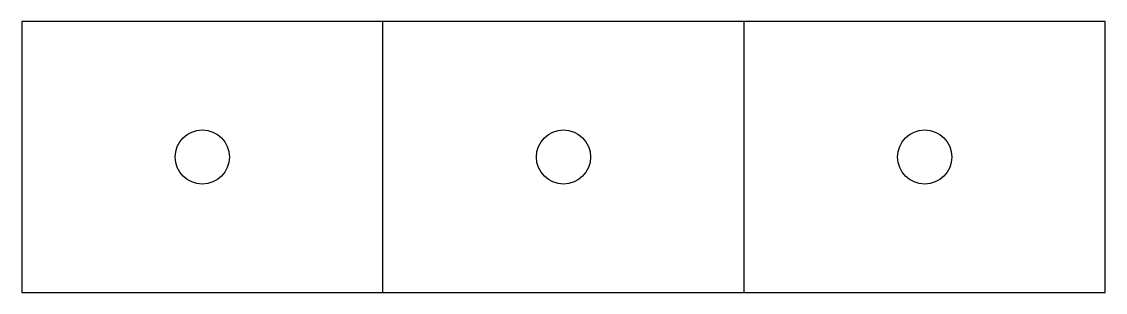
# Model space of a CAD drawing. Header units: millimetres. Extents: x 0 to 120, y 0 to 30.
import ezdxf

# ---------------------------------------------------------------- set-up
doc = ezdxf.new("R2010")
doc.units = ezdxf.units.MM

msp = doc.modelspace()

# ---------------------------------------------------------------- linework, layer by layer
msp.add_lwpolyline([(0, 0), (40, 0), (40, 30), (0, 30)], close=True)
for points in [[(40, 0), (80, 0), (80, 30), (40, 30)], [(80, 0), (120, 0), (120, 30), (80, 30)]]:
    msp.add_lwpolyline(points)
for centre in [(20, 15), (60, 15), (100, 15)]:
    msp.add_circle(centre, 3)

doc.saveas('drawing.dxf')
